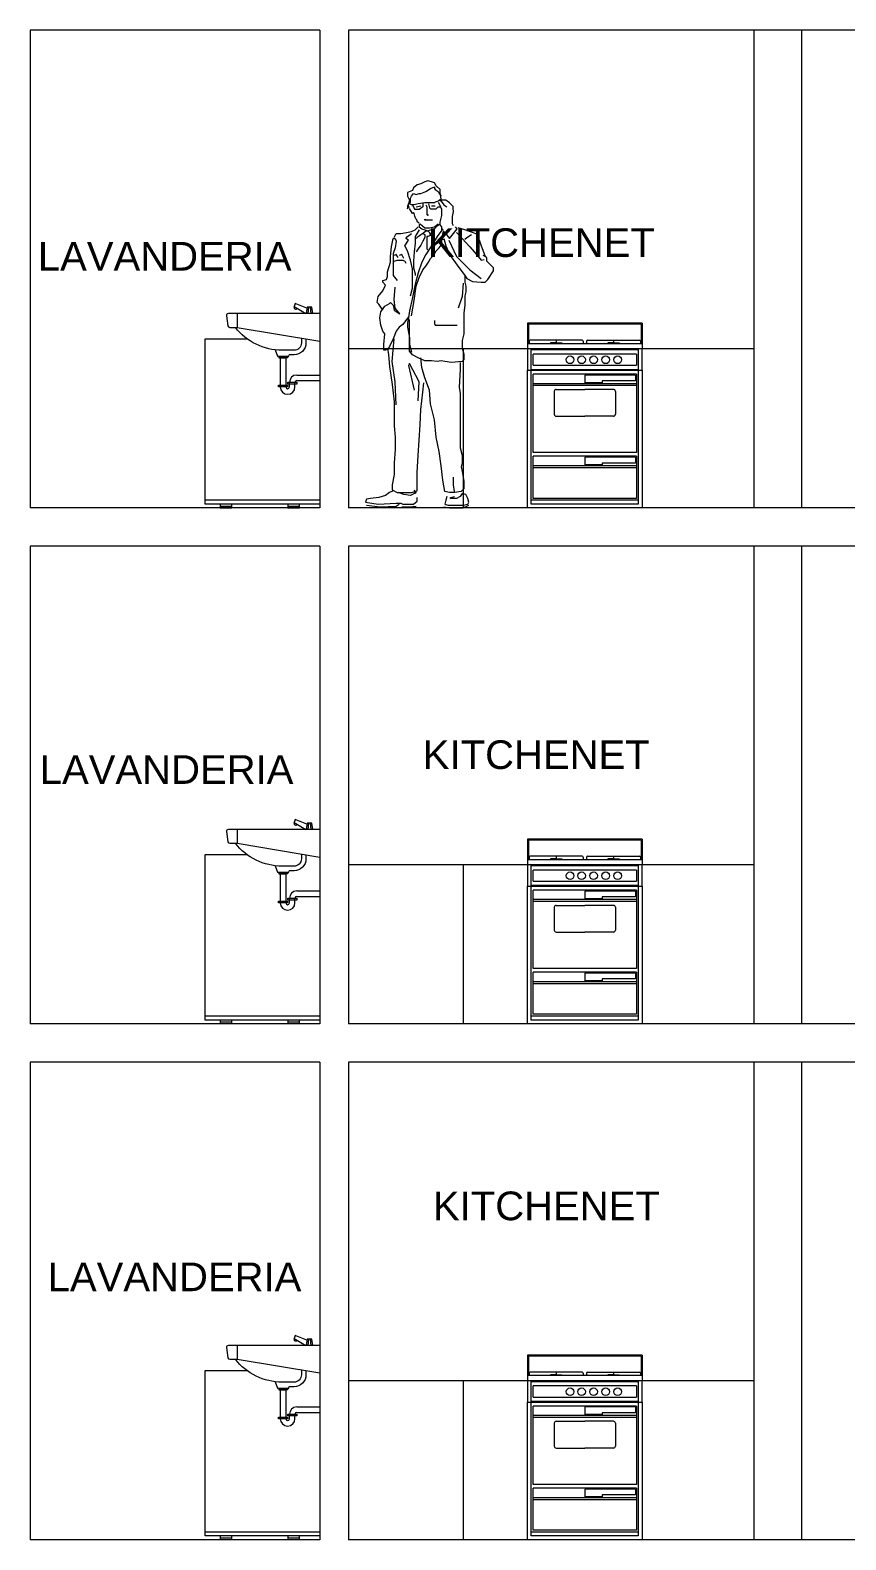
# Model space of a CAD drawing. Header units: metres. Extents: x -2 to 3328848, y -2 to 2725060.
# Drawn here: x 1663759 to 1663801.6, y 1363567.1 to 1363646.1 of the extents above; entities that cross this region are included whole.
import ezdxf

# ---------------------------------------------------------------- set-up
doc = ezdxf.new("R2010")
doc.units = ezdxf.units.M
doc.linetypes.add('0', pattern=[0])
doc.layers.get('0').update_dxf_attribs({"color": 253, "lineweight": 0})
for name, color, linetype, lineweight in [('CORTE123', 253, 'Continuous', 0), ('EFEC', 253, 'Continuous', 0), ('muebles', 253, 'Continuous', 0), ('NOITHAT', 253, 'Continuous', 0)]:
    doc.layers.add(name, color=color, linetype=linetype, lineweight=lineweight)
doc.styles.get("Standard").update_dxf_attribs({"font": 'arial.ttf'})

# ---------------------------------------------------------------- blocks, each defined once
blk = doc.blocks.new('LAVABO1S')
at = {"layer": 'muebles', "linetype": 'Continuous'}
for p, q in [((-0.613, 8.355), (-0.642, 8.007)), ((-0.513, 8.355), (-0.484, 8.01)), ((-4.5, 8.003), (-4.5, 7.253)), ((-2.15, 5.676), (-2.15, 4.003)), ((-1.85, 5.676), (-1.85, 4.003)), ((-1.65, 4.003), (-1.65, 4.253)), ((-1.35, 4.003), (-1.35, 4.253)), ((-1.25, 4.653), (0, 4.653)), ((-1.25, 4.353), (0, 4.353))]:
    blk.add_line(p, q, dxfattribs=at)
for points in [[(-0.711, 8.299), (-1.34, 8.551), (-1.398, 8.391), (-0.755, 8.001)], [(-0.381, 8.012), (-0.438, 8.355), (-0.688, 8.355), (-0.746, 8.005)], [(-2.423, 6.027), (-2.304, 5.676), (-1.679, 5.676), (-1.66, 5.759)], [(-2.234, 5.675), (-2.234, 5.586), (-1.888, 5.586)], [(-1.753, 5.675), (-1.753, 5.586), (-2.099, 5.586)]]:
    blk.add_lwpolyline(points, dxfattribs=at)
for points in [[(0, 8.003), (-4.986, 8.003, 0.453592), (-5.085, 7.889), (-5.012, 7.339, 0.375902), (-4.912, 7.253), (-4.5, 7.253), (0, 6.503)], [(-1, 6.669), (-1, 6.403, -0.414214), (-1.4, 6.003), (-2.052, 6.003, -0.231669), (-4.6, 7.253, 1.552799)], [(-0.75, 6.628), (-0.75, 6.403, -0.414214), (-1.4, 5.753), (-1.661, 5.753, -0.02028)]]:
    blk.add_lwpolyline(points, format="xyb", dxfattribs=at)
for points in [[(-1.745, 4.158), (-1.745, 4.254), (-1.252, 4.254), (-1.252, 4.158)], [(-2.25, 4.003), (-2.25, 4.099), (-1.756, 4.099), (-1.756, 4.003)]]:
    blk.add_lwpolyline(points, close=True, dxfattribs=at)
for centre, radius, start, end in [((-1.305, 8.35), 0.101, 156.51961, 319.26806), ((-1.25, 4.253), 0.4, 90, 180), ((-1.25, 4.253), 0.1, 90, 180), ((-1.75, 4.003), 0.4, 180, 0), ((-1.75, 4.003), 0.1, 180, 0)]:
    blk.add_arc(centre, radius, start, end, dxfattribs=at)
blk = doc.blocks.new('fwerfw')
at = {"linetype": 'ByBlock'}
for p, q in [((346.5807, 374.4739), (345.9807, 374.4739)), ((345.9807, 374.4739), (345.9807, 374.3669)), ((346.5757, 374.4689), (345.9857, 374.4689)), ((345.9857, 374.4689), (345.9857, 374.3669)), ((346.5757, 374.4689), (346.5757, 374.3669)), ((346.5807, 374.4739), (346.5807, 374.3669)), ((346.2667, 374.3849), (345.9947, 374.3849)), ((346.1307, 374.3849), (346.1307, 374.3669)), ((346.2947, 374.3849), (346.5667, 374.3849)), ((346.4307, 374.3849), (346.4307, 374.3669)), ((345.9807, 374.3669), (345.9807, 374.3399)), ((346.5807, 374.3669), (345.9807, 374.3669)), ((345.9807, 374.3399), (345.9807, 374.2279)), ((346.5807, 374.3399), (345.9807, 374.3399)), ((345.9897, 374.3799), (345.9897, 374.3669)), ((346.0007, 373.5279), (346.0007, 374.3399)), ((346.5607, 374.3349), (346.0007, 374.3349)), ((346.0107, 374.2549), (346.0107, 374.3129)), ((346.5507, 374.3129), (346.0107, 374.3129)), ((346.1007, 374.3719), (346.1007, 374.3669)), ((346.1307, 374.3719), (346.1007, 374.3719)), ((346.1307, 374.3719), (346.1607, 374.3719)), ((346.1607, 374.3719), (346.1607, 374.3669)), ((346.2717, 374.3799), (346.2717, 374.3669)), ((346.2897, 374.3799), (346.2897, 374.3669)), ((346.4307, 374.3719), (346.4007, 374.3719)), ((346.4007, 374.3719), (346.4007, 374.3669)), ((346.4307, 374.3719), (346.4607, 374.3719)), ((346.4607, 374.3719), (346.4607, 374.3669)), ((346.5507, 374.3129), (346.5507, 374.2549)), ((346.5607, 374.3399), (346.5607, 373.5279)), ((346.5717, 374.3799), (346.5717, 374.3669)), ((346.5807, 374.3669), (346.5807, 374.3399)), ((346.5807, 374.2279), (346.5807, 374.3399)), ((345.9807, 374.2279), (346.5807, 374.2279)), ((345.9807, 373.5079), (345.9807, 374.2279)), ((346.0007, 374.2329), (346.5607, 374.2329)), ((346.0107, 374.2549), (346.5507, 374.2549)), ((346.5807, 374.2279), (346.5807, 373.5079)), ((346.5507, 374.2079), (346.0107, 374.2079)), ((346.0107, 373.7979), (346.0107, 374.2079)), ((346.5507, 374.1579), (346.0107, 374.1579)), ((346.5507, 374.1479), (346.0107, 374.1479)), ((346.5457, 374.2029), (346.2807, 374.2029)), ((346.2807, 374.2029), (346.2807, 374.1629)), ((346.3707, 374.1629), (346.2807, 374.1629)), ((346.5457, 374.1729), (346.3707, 374.1729)), ((346.3707, 374.1729), (346.3707, 374.1629)), ((346.5457, 374.2029), (346.5457, 374.1729)), ((346.5507, 374.2079), (346.5507, 373.7979)), ((346.1207, 374.1179), (346.1207, 373.9979)), ((346.1307, 374.1279), (346.2807, 374.1279)), ((346.4307, 374.1279), (346.2807, 374.1279)), ((346.4407, 374.1179), (346.4407, 373.9979)), ((346.1307, 373.9879), (346.2807, 373.9879)), ((346.4307, 373.9879), (346.2807, 373.9879)), ((346.5507, 373.7979), (346.0107, 373.7979)), ((346.5507, 373.7779), (346.0107, 373.7779)), ((346.0107, 373.5579), (346.0107, 373.7779)), ((346.2807, 373.7729), (346.2807, 373.7329)), ((346.5457, 373.7729), (346.2807, 373.7729)), ((346.2807, 373.7729), (346.2807, 373.7329)), ((346.5457, 373.7729), (346.5457, 373.7429)), ((346.5507, 373.7779), (346.5507, 373.5579)), ((346.5507, 373.7279), (346.0107, 373.7279)), ((346.5507, 373.7179), (346.0107, 373.7179)), ((346.3707, 373.7329), (346.2807, 373.7329)), ((346.3707, 373.7429), (346.3707, 373.7329)), ((346.5457, 373.7429), (346.3707, 373.7429)), ((346.5607, 373.5479), (346.0007, 373.5479)), ((346.5607, 373.5279), (346.0007, 373.5279)), ((346.5507, 373.5579), (346.0107, 373.5579)), ((346.5807, 373.5079), (345.9807, 373.5079))]:
    blk.add_line(p, q, dxfattribs=at)
for centre in [(346.2037, 374.2829), (346.2637, 374.2829), (346.3267, 374.2829), (346.3897, 374.2829), (346.4527, 374.2829)]:
    blk.add_circle(centre, 0.02, dxfattribs=at)
for centre, radius, start, end in [((345.9947, 374.3799), 0.005, 90, 180), ((346.2667, 374.3799), 0.005, 0, 90), ((346.2947, 374.3799), 0.005, 90, 180), ((346.5667, 374.3799), 0.005, 0, 90), ((346.1307, 374.1179), 0.01, 90, 180), ((346.4307, 374.1179), 0.01, 0, 90), ((346.1307, 373.9979), 0.01, 180, 270), ((346.4307, 373.9979), 0.01, 270, 0)]:
    blk.add_arc(centre, radius, start, end, dxfattribs=at)
blk = doc.blocks.new('A$C5B027DEA')
at = {"color": 0}
for p, q in [((0.2546, 1.7264, -2.7285), (0.2286, 1.716, -2.7285)), ((0.2598, 1.742, -2.7285), (0.2546, 1.7264, -2.7285)), ((0.2806, 1.7576, -2.7285), (0.2598, 1.742, -2.7285)), ((0.3014, 1.7628, -2.7285), (0.2806, 1.7576, -2.7285)), ((0.3222, 1.7732, -2.7285), (0.3014, 1.7628, -2.7285)), ((0.3378, 1.7784, -2.7285), (0.3222, 1.7732, -2.7285)), ((0.3274, 1.7212, -2.7285), (0.3534, 1.7368, -2.7285)), ((0.3586, 1.7732, -2.7285), (0.3378, 1.7784, -2.7285)), ((0.3534, 1.7368, -2.7285), (0.3741, 1.7472, -2.7285)), ((0.3741, 1.768, -2.7285), (0.3586, 1.7732, -2.7285)), ((0.3845, 1.7524, -2.7285), (0.3741, 1.768, -2.7285)), ((0.3741, 1.7472, -2.7285), (0.3741, 1.7368, -2.7285)), ((0.3741, 1.7368, -2.7285), (0.3793, 1.7316, -2.7285)), ((0.3793, 1.7316, -2.7285), (0.3949, 1.7212, -2.7285)), ((0.4053, 1.7316, -2.7285), (0.3845, 1.7524, -2.7285)), ((0.4053, 1.716, -2.7285), (0.4053, 1.7316, -2.7285)), ((0.2286, 1.716, -2.7285), (0.2286, 1.6952, -2.7285)), ((0.2286, 1.6952, -2.7285), (0.239, 1.6744, -2.7285)), ((0.2338, 1.6536, -2.7285), (0.2286, 1.6432, -2.7285)), ((0.2286, 1.6276, -2.7285), (0.2338, 1.6432, -2.7285)), ((0.2286, 1.6432, -2.7285), (0.2286, 1.6276, -2.7285)), ((0.239, 1.6744, -2.7285), (0.2338, 1.6536, -2.7285)), ((0.2338, 1.6536, -2.7285), (0.2442, 1.664, -2.7285)), ((0.2338, 1.6536, -2.7285), (0.239, 1.6588, -2.7285)), ((0.2338, 1.6432, -2.7285), (0.2338, 1.6536, -2.7285)), ((0.2338, 1.6432, -2.7285), (0.2338, 1.6536, -2.7285)), ((0.239, 1.6328, -2.7285), (0.2338, 1.6432, -2.7285)), ((0.239, 1.6588, -2.7285), (0.2442, 1.664, -2.7285)), ((0.2494, 1.6484, -2.7285), (0.239, 1.6536, -2.7285)), ((0.2442, 1.6848, -2.7285), (0.2494, 1.6952, -2.7285)), ((0.2442, 1.664, -2.7285), (0.2442, 1.6848, -2.7285)), ((0.2494, 1.6952, -2.7285), (0.2598, 1.7108, -2.7285)), ((0.265, 1.6484, -2.7285), (0.2494, 1.6484, -2.7285)), ((0.265, 1.6328, -2.7285), (0.2546, 1.6484, -2.7285)), ((0.2598, 1.7108, -2.7285), (0.2754, 1.7056, -2.7285)), ((0.2858, 1.6536, -2.7285), (0.265, 1.6484, -2.7285)), ((0.2754, 1.7056, -2.7285), (0.291, 1.7108, -2.7285)), ((0.2754, 1.638, -2.7285), (0.3014, 1.6432, -2.7285)), ((0.3222, 1.6588, -2.7285), (0.2858, 1.6536, -2.7285)), ((0.291, 1.7108, -2.7285), (0.3014, 1.7108, -2.7285)), ((0.3014, 1.7108, -2.7285), (0.3274, 1.7212, -2.7285)), ((0.3118, 1.6588, -2.7285), (0.3118, 1.6484, -2.7285)), ((0.3118, 1.6484, -2.7285), (0.3118, 1.638, -2.7285)), ((0.3274, 1.6588, -2.7285), (0.3222, 1.6588, -2.7285)), ((0.3378, 1.6588, -2.7285), (0.3274, 1.6588, -2.7285)), ((0.3274, 1.6484, -2.7285), (0.3326, 1.638, -2.7285)), ((0.343, 1.6588, -2.7285), (0.3378, 1.6588, -2.7285)), ((0.3741, 1.6588, -2.7285), (0.343, 1.6588, -2.7285)), ((0.343, 1.6536, -2.7285), (0.3482, 1.6328, -2.7285)), ((0.3586, 1.6432, -2.7285), (0.3793, 1.6432, -2.7285)), ((0.3793, 1.664, -2.7285), (0.3741, 1.6588, -2.7285)), ((0.3949, 1.6692, -2.7285), (0.3793, 1.664, -2.7285)), ((0.3949, 1.7212, -2.7285), (0.4001, 1.7108, -2.7285)), ((0.4001, 1.6744, -2.7285), (0.3949, 1.6692, -2.7285)), ((0.404, 1.6484, -2.7285), (0.397, 1.6612, -2.7285)), ((0.4001, 1.7108, -2.7285), (0.4105, 1.6952, -2.7285)), ((0.4105, 1.6796, -2.7285), (0.4001, 1.6744, -2.7285)), ((0.4001, 1.6744, -2.7285), (0.4105, 1.6692, -2.7285)), ((0.4105, 1.6744, -2.7285), (0.4001, 1.6744, -2.7285)), ((0.4157, 1.6224, -2.7285), (0.404, 1.6484, -2.7285)), ((0.4105, 1.6796, -2.7285), (0.4053, 1.716, -2.7285)), ((0.4365, 1.6744, -2.7285), (0.4105, 1.6744, -2.7285)), ((0.4105, 1.6692, -2.7285), (0.4261, 1.6484, -2.7285)), ((0.4261, 1.6484, -2.7285), (0.4417, 1.638, -2.7285)), ((0.4573, 1.6588, -2.7285), (0.4365, 1.6744, -2.7285)), ((0.4763, 1.6388, -2.7285), (0.4573, 1.6588, -2.7285)), ((0.2546, 1.6016, -2.7285), (0.2382, 1.6286, -2.7285)), ((0.2598, 1.6068, -2.7285), (0.2546, 1.6016, -2.7285)), ((0.265, 1.6016, -2.7285), (0.2598, 1.6068, -2.7285)), ((0.2702, 1.6224, -2.7285), (0.265, 1.6328, -2.7285)), ((0.2684, 1.5871, -2.7285), (0.265, 1.6016, -2.7285)), ((0.273, 1.5723, -2.7285), (0.2684, 1.5871, -2.7285)), ((0.291, 1.6224, -2.7285), (0.2702, 1.6224, -2.7285)), ((0.2782, 1.5671, -2.7285), (0.273, 1.5723, -2.7285)), ((0.2828, 1.5543, -2.7285), (0.2782, 1.5671, -2.7285)), ((0.3118, 1.638, -2.7285), (0.291, 1.6224, -2.7285)), ((0.3222, 1.5704, -2.7285), (0.3378, 1.5652, -2.7285)), ((0.3222, 1.5652, -2.7285), (0.3222, 1.5704, -2.7285)), ((0.3274, 1.5652, -2.7285), (0.3222, 1.5652, -2.7285)), ((0.343, 1.5652, -2.7285), (0.3274, 1.5652, -2.7285)), ((0.3326, 1.638, -2.7285), (0.3326, 1.6276, -2.7285)), ((0.3326, 1.6276, -2.7285), (0.3326, 1.6224, -2.7285)), ((0.3326, 1.6224, -2.7285), (0.3326, 1.5964, -2.7285)), ((0.3326, 1.5964, -2.7285), (0.3378, 1.5912, -2.7285)), ((0.3378, 1.5912, -2.7285), (0.343, 1.5964, -2.7285)), ((0.3534, 1.5652, -2.7285), (0.343, 1.5652, -2.7285)), ((0.3482, 1.6328, -2.7285), (0.3534, 1.6276, -2.7285)), ((0.3534, 1.6276, -2.7285), (0.3689, 1.6276, -2.7285)), ((0.3637, 1.5652, -2.7285), (0.3534, 1.5652, -2.7285)), ((0.3689, 1.6276, -2.7285), (0.3845, 1.6276, -2.7285)), ((0.3845, 1.6276, -2.7285), (0.3949, 1.638, -2.7285)), ((0.3949, 1.638, -2.7285), (0.4053, 1.638, -2.7285)), ((0.4053, 1.5548, -2.7285), (0.4105, 1.5756, -2.7285)), ((0.4105, 1.5756, -2.7285), (0.4157, 1.5912, -2.7285)), ((0.4157, 1.6172, -2.7285), (0.4157, 1.6224, -2.7285)), ((0.4157, 1.6016, -2.7285), (0.4157, 1.6172, -2.7285)), ((0.4157, 1.5912, -2.7285), (0.4157, 1.6016, -2.7285)), ((0.4729, 1.586, -2.7285), (0.4781, 1.612, -2.7285)), ((0.4729, 1.5652, -2.7285), (0.4729, 1.586, -2.7285)), ((0.4729, 1.5444, -2.7285), (0.4729, 1.5652, -2.7285)), ((0.4763, 1.6284, -2.7285), (0.4763, 1.6388, -2.7285)), ((0.4781, 1.612, -2.7285), (0.4763, 1.6284, -2.7285)), ((0.1559, 1.4716, -2.7285), (0.1663, 1.4924, -2.7285)), ((0.1663, 1.4924, -2.7285), (0.1923, 1.4924, -2.7285)), ((0.1923, 1.4924, -2.7285), (0.2234, 1.4976, -2.7285)), ((0.2234, 1.4976, -2.7285), (0.2494, 1.5028, -2.7285)), ((0.2286, 1.4768, -2.7285), (0.2494, 1.4924, -2.7285)), ((0.2494, 1.5028, -2.7285), (0.2702, 1.5132, -2.7285)), ((0.2702, 1.5132, -2.7285), (0.2858, 1.5288, -2.7285)), ((0.291, 1.5132, -2.7285), (0.2702, 1.4768, -2.7285)), ((0.291, 1.5496, -2.7285), (0.2828, 1.5543, -2.7285)), ((0.2858, 1.4768, -2.7285), (0.3014, 1.4872, -2.7285)), ((0.2962, 1.5444, -2.7285), (0.291, 1.5392, -2.7285)), ((0.291, 1.5392, -2.7285), (0.291, 1.5288, -2.7285)), ((0.291, 1.5288, -2.7285), (0.3066, 1.5184, -2.7285)), ((0.2962, 1.5444, -2.7285), (0.3222, 1.5236, -2.7285)), ((0.3014, 1.4872, -2.7285), (0.317, 1.4976, -2.7285)), ((0.3066, 1.5184, -2.7285), (0.3222, 1.5132, -2.7285)), ((0.3118, 1.4924, -2.7285), (0.3222, 1.4872, -2.7285)), ((0.317, 1.4976, -2.7285), (0.3274, 1.508, -2.7285)), ((0.3222, 1.5236, -2.7285), (0.3482, 1.5236, -2.7285)), ((0.3222, 1.5132, -2.7285), (0.3378, 1.508, -2.7285)), ((0.3222, 1.4872, -2.7285), (0.3222, 1.4716, -2.7285)), ((0.3274, 1.508, -2.7285), (0.3378, 1.508, -2.7285)), ((0.3378, 1.508, -2.7285), (0.3534, 1.5132, -2.7285)), ((0.3378, 1.508, -2.7285), (0.343, 1.5028, -2.7285)), ((0.3534, 1.482, -2.7285), (0.3378, 1.4768, -2.7285)), ((0.343, 1.5028, -2.7285), (0.3534, 1.4924, -2.7285)), ((0.3482, 1.5236, -2.7285), (0.3741, 1.5288, -2.7285)), ((0.3482, 1.4976, -2.7285), (0.3534, 1.482, -2.7285)), ((0.3534, 1.5132, -2.7285), (0.3689, 1.5184, -2.7285)), ((0.3534, 1.4924, -2.7285), (0.3689, 1.4768, -2.7285)), ((0.3689, 1.5184, -2.7285), (0.3741, 1.5184, -2.7285)), ((0.3741, 1.5288, -2.7285), (0.3949, 1.5444, -2.7285)), ((0.3741, 1.5184, -2.7285), (0.3897, 1.534, -2.7285)), ((0.3897, 1.534, -2.7285), (0.4053, 1.5444, -2.7285)), ((0.4209, 1.5184, -2.7285), (0.3897, 1.4768, -2.7285)), ((0.4053, 1.5392, -2.7285), (0.4053, 1.5548, -2.7285)), ((0.4157, 1.5288, -2.7285), (0.4053, 1.5392, -2.7285)), ((0.4157, 1.508, -2.7285), (0.4157, 1.5288, -2.7285)), ((0.4209, 1.4976, -2.7285), (0.4157, 1.4716, -2.7285)), ((0.4157, 1.4716, -2.7285), (0.4261, 1.4872, -2.7285)), ((0.4261, 1.508, -2.7285), (0.4209, 1.4976, -2.7285)), ((0.4261, 1.4872, -2.7285), (0.4313, 1.5028, -2.7285)), ((0.4313, 1.5028, -2.7285), (0.4365, 1.4924, -2.7285)), ((0.4365, 1.4924, -2.7285), (0.4469, 1.4768, -2.7285)), ((0.4573, 1.4664, -2.7285), (0.4781, 1.4924, -2.7285)), ((0.4781, 1.534, -2.7285), (0.4729, 1.5444, -2.7285)), ((0.4781, 1.4924, -2.7285), (0.4989, 1.5184, -2.7285)), ((0.4989, 1.5184, -2.7285), (0.4885, 1.5288, -2.7285)), ((0.4937, 1.4976, -2.7285), (0.5248, 1.4664, -2.7285)), ((0.5404, 1.5132, -2.7285), (0.5041, 1.5236, -2.7285)), ((0.582, 1.4976, -2.7285), (0.5404, 1.5132, -2.7285)), ((0.5508, 1.4716, -2.7285), (0.5768, 1.4872, -2.7285)), ((0.608, 1.4872, -2.7285), (0.582, 1.4976, -2.7285)), ((0.6288, 1.43, -2.7285), (0.608, 1.4872, -2.7285)), ((0.1351, 1.3676, -2.7285), (0.1403, 1.4196, -2.7285)), ((0.1403, 1.4196, -2.7285), (0.1507, 1.4664, -2.7285)), ((0.1507, 1.4664, -2.7285), (0.1611, 1.4664, -2.7285)), ((0.1611, 1.4144, -2.7285), (0.1507, 1.3832, -2.7285)), ((0.1611, 1.4664, -2.7285), (0.1663, 1.4508, -2.7285)), ((0.1663, 1.4508, -2.7285), (0.1611, 1.4144, -2.7285)), ((0.2131, 1.4248, -2.7285), (0.2338, 1.456, -2.7285)), ((0.2286, 1.3988, -2.7285), (0.2131, 1.4248, -2.7285)), ((0.2182, 1.4664, -2.7285), (0.2286, 1.4768, -2.7285)), ((0.2338, 1.456, -2.7285), (0.2182, 1.4664, -2.7285)), ((0.2442, 1.3468, -2.7285), (0.2286, 1.3988, -2.7285)), ((0.2702, 1.4404, -2.7285), (0.265, 1.3936, -2.7285)), ((0.2702, 1.4768, -2.7285), (0.2702, 1.4404, -2.7285)), ((0.2754, 1.4664, -2.7285), (0.2858, 1.4768, -2.7285)), ((0.2858, 1.4092, -2.7285), (0.2754, 1.3936, -2.7285)), ((0.3014, 1.43, -2.7285), (0.2858, 1.4092, -2.7285)), ((0.3118, 1.4508, -2.7285), (0.3014, 1.43, -2.7285)), ((0.3222, 1.4716, -2.7285), (0.3118, 1.4508, -2.7285)), ((0.3586, 1.4248, -2.7285), (0.3274, 1.378, -2.7285)), ((0.3326, 1.4768, -2.7285), (0.3326, 1.4664, -2.7285)), ((0.3378, 1.4768, -2.7285), (0.3326, 1.4768, -2.7285)), ((0.3326, 1.4664, -2.7285), (0.3326, 1.4352, -2.7285)), ((0.3326, 1.4352, -2.7285), (0.3326, 1.4092, -2.7285)), ((0.3326, 1.4092, -2.7285), (0.3378, 1.404, -2.7285)), ((0.3897, 1.4768, -2.7285), (0.3586, 1.4248, -2.7285)), ((0.3689, 1.4768, -2.7285), (0.3741, 1.4716, -2.7285)), ((0.3689, 1.3728, -2.7285), (0.3845, 1.3988, -2.7285)), ((0.3845, 1.3988, -2.7285), (0.4001, 1.4144, -2.7285)), ((0.4001, 1.4144, -2.7285), (0.4105, 1.43, -2.7285)), ((0.4105, 1.43, -2.7285), (0.4157, 1.4352, -2.7285)), ((0.4157, 1.4612, -2.7285), (0.4261, 1.4612, -2.7285)), ((0.4157, 1.4508, -2.7285), (0.4157, 1.4612, -2.7285)), ((0.4157, 1.4352, -2.7285), (0.4157, 1.4508, -2.7285)), ((0.4261, 1.4664, -2.7285), (0.4365, 1.4248, -2.7285)), ((0.4365, 1.4248, -2.7285), (0.4573, 1.378, -2.7285)), ((0.4469, 1.4768, -2.7285), (0.4573, 1.4664, -2.7285)), ((0.4521, 1.456, -2.7285), (0.4937, 1.3676, -2.7285)), ((0.5248, 1.4664, -2.7285), (0.5664, 1.4196, -2.7285)), ((0.5404, 1.4612, -2.7285), (0.5508, 1.4716, -2.7285)), ((0.5664, 1.4196, -2.7285), (0.6028, 1.378, -2.7285)), ((0.6519, 1.3664, -2.7285), (0.6288, 1.43, -2.7285)), ((0.1195, 1.2844, -2.7285), (0.1351, 1.3364, -2.7285)), ((0.1351, 1.3364, -2.7285), (0.1351, 1.3676, -2.7285)), ((0.1507, 1.3832, -2.7285), (0.1507, 1.2636, -2.7285)), ((0.1507, 1.3312, -2.7285), (0.1559, 1.3416, -2.7285)), ((0.1663, 1.378, -2.7285), (0.1559, 1.3728, -2.7285)), ((0.1559, 1.3416, -2.7285), (0.1715, 1.3468, -2.7285)), ((0.1767, 1.3624, -2.7285), (0.1663, 1.378, -2.7285)), ((0.1715, 1.3468, -2.7285), (0.1871, 1.3468, -2.7285)), ((0.1975, 1.378, -2.7285), (0.1819, 1.3728, -2.7285)), ((0.1871, 1.3468, -2.7285), (0.2027, 1.3468, -2.7285)), ((0.2079, 1.3572, -2.7285), (0.1975, 1.378, -2.7285)), ((0.2027, 1.3468, -2.7285), (0.2131, 1.3416, -2.7285)), ((0.2131, 1.3416, -2.7285), (0.2182, 1.3312, -2.7285)), ((0.2546, 1.3, -2.7285), (0.2442, 1.3468, -2.7285)), ((0.265, 1.3936, -2.7285), (0.2598, 1.3416, -2.7285)), ((0.2598, 1.3416, -2.7285), (0.2598, 1.3052, -2.7285)), ((0.3066, 1.3364, -2.7285), (0.2858, 1.2792, -2.7285)), ((0.3274, 1.378, -2.7285), (0.3066, 1.3364, -2.7285)), ((0.3118, 1.2948, -2.7285), (0.3274, 1.3156, -2.7285)), ((0.3274, 1.3156, -2.7285), (0.343, 1.3364, -2.7285)), ((0.343, 1.3364, -2.7285), (0.3534, 1.3572, -2.7285)), ((0.3534, 1.3572, -2.7285), (0.3689, 1.3728, -2.7285)), ((0.4573, 1.378, -2.7285), (0.4989, 1.3208, -2.7285)), ((0.4937, 1.3676, -2.7285), (0.5664, 1.2948, -2.7285)), ((0.4989, 1.3208, -2.7285), (0.5404, 1.2636, -2.7285)), ((0.6028, 1.378, -2.7285), (0.6288, 1.3468, -2.7285)), ((0.6288, 1.3468, -2.7285), (0.6444, 1.352, -2.7285)), ((0.6599, 1.3624, -2.7285), (0.6392, 1.3728, -2.7285)), ((0.6599, 1.3416, -2.7285), (0.6599, 1.3624, -2.7285)), ((0.6963, 1.3052, -2.7285), (0.6599, 1.3416, -2.7285)), ((0.0935, 1.2376, -2.7285), (0.1143, 1.2428, -2.7285)), ((0.0935, 1.2272, -2.7285), (0.0935, 1.2376, -2.7285)), ((0.1143, 1.2428, -2.7285), (0.1195, 1.2584, -2.7285)), ((0.1195, 1.2584, -2.7285), (0.1195, 1.2844, -2.7285)), ((0.1507, 1.2636, -2.7285), (0.1715, 1.2376, -2.7285)), ((0.2546, 1.2428, -2.7285), (0.2546, 1.3, -2.7285)), ((0.2546, 1.196, -2.7285), (0.2546, 1.2428, -2.7285)), ((0.2598, 1.3052, -2.7285), (0.2702, 1.274, -2.7285)), ((0.2858, 1.2792, -2.7285), (0.2702, 1.2168, -2.7285)), ((0.2702, 1.274, -2.7285), (0.2702, 1.2636, -2.7285)), ((0.2754, 1.2064, -2.7285), (0.291, 1.2532, -2.7285)), ((0.291, 1.2532, -2.7285), (0.3118, 1.2948, -2.7285)), ((0.5404, 1.2636, -2.7285), (0.5404, 1.2272, -2.7285)), ((0.5404, 1.2636, -2.7285), (0.5508, 1.248, -2.7285)), ((0.5508, 1.248, -2.7285), (0.582, 1.2324, -2.7285)), ((0.5664, 1.2948, -2.7285), (0.6288, 1.248, -2.7285)), ((0.582, 1.2324, -2.7285), (0.6288, 1.2272, -2.7285)), ((0.6496, 1.2272, -2.7285), (0.6651, 1.2428, -2.7285)), ((0.6651, 1.2428, -2.7285), (0.6963, 1.2896, -2.7285)), ((0.6963, 1.2896, -2.7285), (0.6963, 1.3052, -2.7285)), ((0.0676, 1.1492, -2.7285), (0.0935, 1.1804, -2.7285)), ((0.1091, 1.2116, -2.7285), (0.0935, 1.2272, -2.7285)), ((0.0935, 1.1804, -2.7285), (0.1091, 1.2116, -2.7285)), ((0.1559, 1.1336, -2.7285), (0.1611, 1.2012, -2.7285)), ((0.2442, 1.1544, -2.7285), (0.2546, 1.196, -2.7285)), ((0.2702, 1.2168, -2.7285), (0.2546, 1.144, -2.7285)), ((0.265, 1.1284, -2.7285), (0.2754, 1.2064, -2.7285)), ((0.53, 1.222, -2.7285), (0.5248, 1.1492, -2.7285)), ((0.5404, 1.2272, -2.7285), (0.5456, 1.2064, -2.7285)), ((0.5456, 1.1752, -2.7285), (0.5404, 1.1544, -2.7285)), ((0.5404, 1.1544, -2.7285), (0.5404, 1.1336, -2.7285)), ((0.5456, 1.2064, -2.7285), (0.5456, 1.1752, -2.7285)), ((0.6288, 1.2272, -2.7285), (0.6496, 1.2272, -2.7285)), ((0.0624, 1.118, -2.7285), (0.0676, 1.1492, -2.7285)), ((0.0727, 1.1076, -2.7285), (0.0624, 1.118, -2.7285)), ((0.0935, 1.0764, -2.7285), (0.0727, 1.1076, -2.7285)), ((0.0831, 1.066, -2.7285), (0.1039, 1.0972, -2.7285)), ((0.1039, 1.0972, -2.7285), (0.1299, 1.1128, -2.7285)), ((0.1299, 1.1128, -2.7285), (0.1351, 1.118, -2.7285)), ((0.1351, 1.118, -2.7285), (0.1507, 1.1024, -2.7285)), ((0.1507, 1.1024, -2.7285), (0.1559, 1.0764, -2.7285)), ((0.1611, 1.0868, -2.7285), (0.1559, 1.1336, -2.7285)), ((0.1559, 1.0764, -2.7285), (0.1767, 1.0608, -2.7285)), ((0.1871, 1.0556, -2.7285), (0.1611, 1.0868, -2.7285)), ((0.239, 1.0712, -2.7285), (0.2338, 1.0348, -2.7285)), ((0.2546, 1.144, -2.7285), (0.239, 1.0712, -2.7285)), ((0.2494, 1.0452, -2.7285), (0.265, 1.1284, -2.7285)), ((0.5248, 1.1492, -2.7285), (0.5041, 1.0868, -2.7285)), ((0.5404, 1.1024, -2.7285), (0.5352, 1.0608, -2.7285)), ((0.5404, 1.1336, -2.7285), (0.5404, 1.1024, -2.7285)), ((0.0779, 1.0348, -2.7285), (0.0831, 1.066, -2.7285)), ((0.0831, 0.9932, -2.7285), (0.0779, 1.0348, -2.7285)), ((0.0935, 0.962, -2.7285), (0.0831, 0.9932, -2.7285)), ((0.1767, 1.0608, -2.7285), (0.1871, 1.0556, -2.7285)), ((0.2027, 0.9984, -2.7285), (0.1819, 0.9828, -2.7285)), ((0.2338, 1.04, -2.7285), (0.2027, 0.9984, -2.7285)), ((0.2338, 1.0348, -2.7285), (0.2286, 1.0088, -2.7285)), ((0.2286, 1.0088, -2.7285), (0.2286, 0.9828, -2.7285)), ((0.239, 1.0036, -2.7285), (0.239, 1.0244, -2.7285)), ((0.239, 0.9672, -2.7285), (0.239, 1.0036, -2.7285)), ((0.3741, 1.0192, -2.7285), (0.3741, 1.0036, -2.7285)), ((0.3741, 1.0036, -2.7285), (0.3793, 0.9932, -2.7285)), ((0.3793, 0.9932, -2.7285), (0.3949, 0.9932, -2.7285)), ((0.3949, 0.9932, -2.7285), (0.4365, 0.9932, -2.7285)), ((0.4365, 0.9932, -2.7285), (0.4781, 0.9932, -2.7285)), ((0.4781, 0.9932, -2.7285), (0.4989, 0.9932, -2.7285)), ((0.5352, 1.0608, -2.7285), (0.5352, 1.0244, -2.7285)), ((0.5352, 1.0244, -2.7285), (0.5352, 0.988, -2.7285)), ((0.5352, 0.988, -2.7285), (0.5352, 0.9464, -2.7285)), ((0.1039, 0.9464, -2.7285), (0.0935, 0.962, -2.7285)), ((0.0987, 0.8892, -2.7285), (0.1039, 0.9464, -2.7285)), ((0.1507, 0.9204, -2.7285), (0.1299, 0.8788, -2.7285)), ((0.1455, 0.7956, -2.7285), (0.1559, 0.9204, -2.7285)), ((0.1663, 0.962, -2.7285), (0.1507, 0.9204, -2.7285)), ((0.1819, 0.9828, -2.7285), (0.1663, 0.962, -2.7285)), ((0.2286, 0.9828, -2.7285), (0.239, 0.9256, -2.7285)), ((0.239, 0.9308, -2.7285), (0.239, 0.9672, -2.7285)), ((0.239, 0.8996, -2.7285), (0.239, 0.9308, -2.7285)), ((0.239, 0.9256, -2.7285), (0.239, 0.8892, -2.7285)), ((0.5352, 0.9464, -2.7285), (0.5248, 0.91, -2.7285)), ((0.5248, 0.91, -2.7285), (0.5248, 0.8684, -2.7285)), ((0.0987, 0.858, -2.7285), (0.0987, 0.8892, -2.7285)), ((0.1091, 0.858, -2.7285), (0.0987, 0.858, -2.7285)), ((0.1195, 0.8632, -2.7285), (0.1091, 0.858, -2.7285)), ((0.1299, 0.8788, -2.7285), (0.1195, 0.8632, -2.7285)), ((0.1195, 0.8684, -2.7285), (0.1247, 0.832, -2.7285)), ((0.1247, 0.832, -2.7285), (0.1299, 0.7696, -2.7285)), ((0.239, 0.8528, -2.7285), (0.239, 0.8996, -2.7285)), ((0.239, 0.8892, -2.7285), (0.2494, 0.8476, -2.7285)), ((0.2546, 0.832, -2.7285), (0.239, 0.8528, -2.7285)), ((0.2858, 0.8164, -2.7285), (0.2546, 0.832, -2.7285)), ((0.5248, 0.8684, -2.7285), (0.5352, 0.8372, -2.7285)), ((0.5352, 0.8372, -2.7285), (0.5352, 0.806, -2.7285)), ((0.1299, 0.7696, -2.7285), (0.1455, 0.6708, -2.7285)), ((0.1611, 0.6864, -2.7285), (0.1455, 0.7956, -2.7285)), ((0.239, 0.7852, -2.7285), (0.2338, 0.7748, -2.7285)), ((0.2338, 0.7748, -2.7285), (0.265, 0.6396, -2.7285)), ((0.291, 0.6864, -2.7285), (0.239, 0.7852, -2.7285)), ((0.3222, 0.8008, -2.7285), (0.2858, 0.8164, -2.7285)), ((0.3066, 0.7644, -2.7285), (0.3014, 0.8164, -2.7285)), ((0.3222, 0.7072, -2.7285), (0.3066, 0.7644, -2.7285)), ((0.3586, 0.8008, -2.7285), (0.3222, 0.8008, -2.7285)), ((0.3897, 0.7956, -2.7285), (0.3586, 0.8008, -2.7285)), ((0.4105, 0.8008, -2.7285), (0.3897, 0.7956, -2.7285)), ((0.4313, 0.7956, -2.7285), (0.4105, 0.8008, -2.7285)), ((0.4677, 0.7904, -2.7285), (0.4313, 0.7956, -2.7285)), ((0.5248, 0.7956, -2.7285), (0.4677, 0.7904, -2.7285)), ((0.5144, 0.754, -2.7285), (0.5092, 0.6552, -2.7285)), ((0.5144, 0.7904, -2.7285), (0.5144, 0.754, -2.7285)), ((0.5352, 0.806, -2.7285), (0.5248, 0.7956, -2.7285)), ((0.1455, 0.6708, -2.7285), (0.1559, 0.5772, -2.7285)), ((0.1663, 0.5616, -2.7285), (0.1611, 0.6864, -2.7285)), ((0.2858, 0.5824, -2.7285), (0.291, 0.6864, -2.7285)), ((0.3118, 0.6292, -2.7285), (0.317, 0.6812, -2.7285)), ((0.3482, 0.6396, -2.7285), (0.3222, 0.7072, -2.7285)), ((0.1559, 0.5772, -2.7285), (0.1559, 0.4472, -2.7285)), ((0.3014, 0.5356, -2.7285), (0.3118, 0.6292, -2.7285)), ((0.3534, 0.5668, -2.7285), (0.3482, 0.6396, -2.7285)), ((0.5092, 0.6552, -2.7285), (0.5144, 0.624, -2.7285)), ((0.5144, 0.624, -2.7285), (0.5144, 0.598, -2.7285)), ((0.5144, 0.598, -2.7285), (0.5144, 0.5564, -2.7285)), ((0.2962, 0.4524, -2.7285), (0.3014, 0.5356, -2.7285)), ((0.3741, 0.4784, -2.7285), (0.3534, 0.5668, -2.7285)), ((0.5144, 0.5564, -2.7285), (0.5144, 0.5148, -2.7285)), ((0.5144, 0.5148, -2.7285), (0.5144, 0.468, -2.7285)), ((0.1559, 0.4472, -2.7285), (0.1611, 0.3848, -2.7285)), ((0.291, 0.3692, -2.7285), (0.2962, 0.4524, -2.7285)), ((0.3845, 0.3848, -2.7285), (0.3741, 0.4784, -2.7285)), ((0.5144, 0.468, -2.7285), (0.5144, 0.4316, -2.7285)), ((0.5144, 0.4316, -2.7285), (0.5144, 0.364, -2.7285)), ((0.1611, 0.3848, -2.7285), (0.1611, 0.3172, -2.7285)), ((0.2858, 0.286, -2.7285), (0.291, 0.3692, -2.7285)), ((0.4001, 0.3068, -2.7285), (0.3845, 0.3848, -2.7285)), ((0.5144, 0.364, -2.7285), (0.5144, 0.3276, -2.7285)), ((0.1611, 0.3172, -2.7285), (0.1559, 0.2444, -2.7285)), ((0.2806, 0.1924, -2.7285), (0.2858, 0.286, -2.7285)), ((0.4105, 0.2288, -2.7285), (0.4001, 0.3068, -2.7285)), ((0.5144, 0.3276, -2.7285), (0.5248, 0.286, -2.7285)), ((0.5248, 0.286, -2.7285), (0.5248, 0.2444, -2.7285)), ((0.1559, 0.182, -2.7285), (0.1455, 0.1248, -2.7285)), ((0.1559, 0.2444, -2.7285), (0.1559, 0.182, -2.7285)), ((0.2806, 0.1248, -2.7285), (0.2806, 0.1924, -2.7285)), ((0.4209, 0.1508, -2.7285), (0.4105, 0.2288, -2.7285)), ((0.4781, 0.1248, -2.7285), (0.4781, 0.1664, -2.7285)), ((0.5248, 0.2444, -2.7285), (0.5196, 0.2236, -2.7285)), ((0.5196, 0.2236, -2.7285), (0.5248, 0.1976, -2.7285)), ((0.5248, 0.1976, -2.7285), (0.5352, 0.1456, -2.7285)), ((0.1299, 0.0832, -2.7285), (0.1091, 0.0676, -2.7285)), ((0.1507, 0.0936, -2.7285), (0.1299, 0.0832, -2.7285)), ((0.1455, 0.1248, -2.7285), (0.1455, 0.0988, -2.7285)), ((0.1455, 0.0988, -2.7285), (0.1715, 0.0832, -2.7285)), ((0.1715, 0.0832, -2.7285), (0.1975, 0.0832, -2.7285)), ((0.2079, 0.0728, -2.7285), (0.1767, 0.0832, -2.7285)), ((0.1975, 0.0832, -2.7285), (0.2494, 0.0832, -2.7285)), ((0.2754, 0.0832, -2.7285), (0.2442, 0.0676, -2.7285)), ((0.2494, 0.0832, -2.7285), (0.2806, 0.0936, -2.7285)), ((0.265, 0.0988, -2.7285), (0.2702, 0.078, -2.7285)), ((0.2702, 0.078, -2.7285), (0.2754, 0.0832, -2.7285)), ((0.2806, 0.0936, -2.7285), (0.2806, 0.1248, -2.7285)), ((0.4313, 0.0884, -2.7285), (0.4209, 0.1508, -2.7285)), ((0.4573, 0.0832, -2.7285), (0.4313, 0.0884, -2.7285)), ((0.4833, 0.0832, -2.7285), (0.4573, 0.0832, -2.7285)), ((0.4833, 0.0884, -2.7285), (0.4781, 0.1248, -2.7285)), ((0.5196, 0.0884, -2.7285), (0.4833, 0.0832, -2.7285)), ((0.5352, 0.104, -2.7285), (0.5196, 0.0884, -2.7285)), ((0.5352, 0.1456, -2.7285), (0.5352, 0.104, -2.7285)), ((0.0052, 0.0468, -2.7285), (0, 0.0312, -2.7285)), ((0, 0.0312, -2.7285), (0.0676, 0.0208, -2.7285)), ((0.026, 0.052, -2.7285), (0.0052, 0.0468, -2.7285)), ((0.0052, 0.0156, -2.7285), (0.0779, 0.0052, -2.7285)), ((0.0727, 0.0572, -2.7285), (0.026, 0.052, -2.7285)), ((0.0676, 0.0208, -2.7285), (0.1663, 0.026, -2.7285)), ((0.1091, 0.0676, -2.7285), (0.0727, 0.0572, -2.7285)), ((0.0779, 0.0052, -2.7285), (0.1663, 0.0104, -2.7285)), ((0.1663, 0.026, -2.7285), (0.1923, 0.026, -2.7285)), ((0.1663, 0.0104, -2.7285), (0.1819, 0.0208, -2.7285)), ((0.1923, 0.026, -2.7285), (0.2027, 0.0208, -2.7285)), ((0.1975, 0.0052, -2.7285), (0.239, 0.0052, -2.7285)), ((0.2027, 0.0208, -2.7285), (0.2598, 0.0208, -2.7285)), ((0.2442, 0.0676, -2.7285), (0.2079, 0.0728, -2.7285)), ((0.239, 0.0052, -2.7285), (0.2754, 0.0104, -2.7285)), ((0.2598, 0.0208, -2.7285), (0.2806, 0.0364, -2.7285)), ((0.2806, 0.0364, -2.7285), (0.2806, 0.0572, -2.7285)), ((0.4261, 0.0052, -2.7285), (0.4573, 0, -2.7285)), ((0.4365, 0.0416, -2.7285), (0.4313, 0.0208, -2.7285)), ((0.4313, 0.0208, -2.7285), (0.4469, 0.0156, -2.7285)), ((0.4417, 0.0624, -2.7285), (0.4365, 0.0416, -2.7285)), ((0.4469, 0.0156, -2.7285), (0.4729, 0.0156, -2.7285)), ((0.4625, 0.0572, -2.7285), (0.4833, 0.0624, -2.7285)), ((0.4625, 0.052, -2.7285), (0.4625, 0.0572, -2.7285)), ((0.4677, 0.052, -2.7285), (0.4625, 0.052, -2.7285)), ((0.4937, 0.052, -2.7285), (0.4677, 0.052, -2.7285)), ((0.4729, 0.0156, -2.7285), (0.5041, 0.0156, -2.7285)), ((0.5144, 0.0624, -2.7285), (0.4937, 0.052, -2.7285)), ((0.5041, 0.0156, -2.7285), (0.53, 0.0156, -2.7285)), ((0.5248, 0.078, -2.7285), (0.5144, 0.0624, -2.7285)), ((0.5456, 0.0728, -2.7285), (0.5248, 0.078, -2.7285)), ((0.53, 0.0156, -2.7285), (0.556, 0.0208, -2.7285)), ((0.53, 0, -2.7285), (0.5612, 0.0156, -2.7285)), ((0.556, 0.052, -2.7285), (0.5456, 0.0728, -2.7285)), ((0.5612, 0.0312, -2.7285), (0.556, 0.052, -2.7285)), ((0.556, 0.0208, -2.7285), (0.5612, 0.0312, -2.7285)), ((0.4573, 0, -2.7285), (0.53, 0, -2.7285))]:
    blk.add_line(p, q, dxfattribs=at)
blk = doc.blocks.new('PE-07')
blk.add_blockref('A$C5B027DEA', (-0.5041, -0.0156, 2.7285))

msp = doc.modelspace()

# ---------------------------------------------------------------- linework, layer by layer
for p, q in [((1663758.958, 1363646.098), (1663758.958, 1363621.098)), ((1663774.108, 1363646.098), (1663774.108, 1363621.098)), ((1663775.608, 1363646.098), (1663775.608, 1363621.098)), ((1663796.821, 1363646.098), (1663796.821, 1363621.098)), ((1663799.321, 1363646.098), (1663799.321, 1363621.098)), ((1663758.958, 1363619.098), (1663758.958, 1363594.098)), ((1663774.108, 1363619.098), (1663774.108, 1363594.098)), ((1663775.608, 1363619.098), (1663775.608, 1363594.098)), ((1663796.821, 1363619.098), (1663796.821, 1363594.098)), ((1663799.321, 1363619.098), (1663799.321, 1363594.098)), ((1663758.958, 1363592.098), (1663758.958, 1363567.098)), ((1663774.108, 1363592.098), (1663774.108, 1363567.098)), ((1663775.608, 1363592.098), (1663775.608, 1363567.098)), ((1663796.821, 1363592.098), (1663796.821, 1363567.098)), ((1663799.321, 1363592.098), (1663799.321, 1363567.098))]:
    msp.add_line(p, q)
at = {"layer": 'CORTE123', "linetype": '0', "ltscale": 0.004}
for p, q in [((1663774.108, 1363646.098), (1663758.958, 1363646.098)), ((1663844.318, 1363646.098), (1663775.608, 1363646.098)), ((1663774.108, 1363621.098), (1663758.958, 1363621.098)), ((1663774.108, 1363621.098), (1663758.958, 1363621.098)), ((1663844.318, 1363621.098), (1663775.608, 1363621.098)), ((1663844.318, 1363621.098), (1663775.608, 1363621.098)), ((1663774.108, 1363619.098), (1663758.958, 1363619.098)), ((1663844.318, 1363619.098), (1663775.608, 1363619.098)), ((1663774.108, 1363594.098), (1663758.958, 1363594.098)), ((1663844.318, 1363594.098), (1663775.608, 1363594.098)), ((1663774.108, 1363592.098), (1663758.958, 1363592.098)), ((1663844.318, 1363592.098), (1663775.608, 1363592.098)), ((1663774.108, 1363567.098), (1663758.958, 1363567.098)), ((1663844.318, 1363567.098), (1663775.608, 1363567.098))]:
    msp.add_line(p, q, dxfattribs=at)
at = {"layer": 'muebles'}
for p, q in [((1663768.108, 1363621.298), (1663768.108, 1363629.954)), ((1663768.108, 1363629.954), (1663770.303, 1363629.954)), ((1663796.821, 1363629.418), (1663775.608, 1363629.418)), ((1663781.608, 1363629.418), (1663781.608, 1363621.098)), ((1663774.108, 1363621.498), (1663768.108, 1363621.498)), ((1663774.108, 1363621.298), (1663768.108, 1363621.298)), ((1663768.908, 1363621.298), (1663768.908, 1363621.098)), ((1663769.508, 1363621.298), (1663768.908, 1363621.298)), ((1663768.908, 1363621.198), (1663769.508, 1363621.198)), ((1663768.908, 1363621.098), (1663769.508, 1363621.098)), ((1663769.508, 1363621.098), (1663769.508, 1363621.298)), ((1663772.448, 1363621.298), (1663772.448, 1363621.098)), ((1663773.048, 1363621.298), (1663772.448, 1363621.298)), ((1663772.448, 1363621.198), (1663773.048, 1363621.198)), ((1663772.448, 1363621.098), (1663773.048, 1363621.098)), ((1663773.048, 1363621.098), (1663773.048, 1363621.298)), ((1663768.108, 1363594.298), (1663768.108, 1363602.954)), ((1663768.108, 1363602.954), (1663770.303, 1363602.954)), ((1663796.821, 1363602.418), (1663775.608, 1363602.418)), ((1663781.608, 1363602.418), (1663781.608, 1363594.098)), ((1663774.108, 1363594.498), (1663768.108, 1363594.498)), ((1663774.108, 1363594.298), (1663768.108, 1363594.298)), ((1663768.908, 1363594.298), (1663768.908, 1363594.098)), ((1663768.908, 1363594.198), (1663769.508, 1363594.198)), ((1663769.508, 1363594.098), (1663769.508, 1363594.298)), ((1663772.448, 1363594.298), (1663772.448, 1363594.098)), ((1663773.048, 1363594.298), (1663772.448, 1363594.298)), ((1663772.448, 1363594.198), (1663773.048, 1363594.198)), ((1663773.048, 1363594.098), (1663773.048, 1363594.298)), ((1663768.108, 1363567.298), (1663768.108, 1363575.954)), ((1663768.108, 1363575.954), (1663770.303, 1363575.954)), ((1663796.821, 1363575.418), (1663775.608, 1363575.418)), ((1663781.608, 1363575.418), (1663781.608, 1363567.098)), ((1663774.108, 1363567.498), (1663768.108, 1363567.498)), ((1663774.108, 1363567.298), (1663768.108, 1363567.298)), ((1663768.908, 1363567.298), (1663768.908, 1363567.098)), ((1663768.908, 1363567.198), (1663769.508, 1363567.198)), ((1663769.508, 1363567.098), (1663769.508, 1363567.298)), ((1663772.448, 1363567.298), (1663772.448, 1363567.098)), ((1663773.048, 1363567.298), (1663772.448, 1363567.298)), ((1663772.448, 1363567.198), (1663773.048, 1363567.198)), ((1663773.048, 1363567.098), (1663773.048, 1363567.298))]:
    msp.add_line(p, q, dxfattribs=at)

# ---------------------------------------------------------------- block references
at = {"layer": 'EFEC', "xscale": 9.620559221992266, "yscale": 9.620559221992266, "zscale": 9.620559221992266}
msp.add_blockref('PE-07', (1663781.358, 1363621.248), dxfattribs=at)
at = {"layer": 'muebles', "xscale": 10, "yscale": 10, "zscale": 10}
for p in [(1660325.174, 1359886.019), (1660325.174, 1359859.019), (1660325.174, 1359832.019)]:
    msp.add_blockref('fwerfw', p, dxfattribs=at)
at = {"layer": 'NOITHAT', "xscale": 0.9588117708830396, "yscale": 0.9588117708830396, "zscale": 0.9588117708830396}
for p in [(1663774.108, 1363623.592), (1663774.108, 1363596.592), (1663774.108, 1363569.592)]:
    msp.add_blockref('LAVABO1S', p, dxfattribs=at)

# ---------------------------------------------------------------- texts
at = {"linetype": 'Continuous', "char_height": 1.5, "attachment_point": 1}
for s, insert in [('KITCHENET', (1663779.768, 1363635.731)), ('LAVANDERIA', (1663759.359, 1363635.016)), ('KITCHENET', (1663779.503, 1363608.935)), ('LAVANDERIA', (1663759.459, 1363608.157)), ('KITCHENET', (1663780.034, 1363585.323)), ('LAVANDERIA', (1663759.874, 1363581.609))]:
    msp.add_mtext_dynamic_manual_height_columns(s, width=45.32036, gutter_width=125, heights=[0], dxfattribs=dict(at, insert=insert))

doc.saveas('drawing.dxf')
